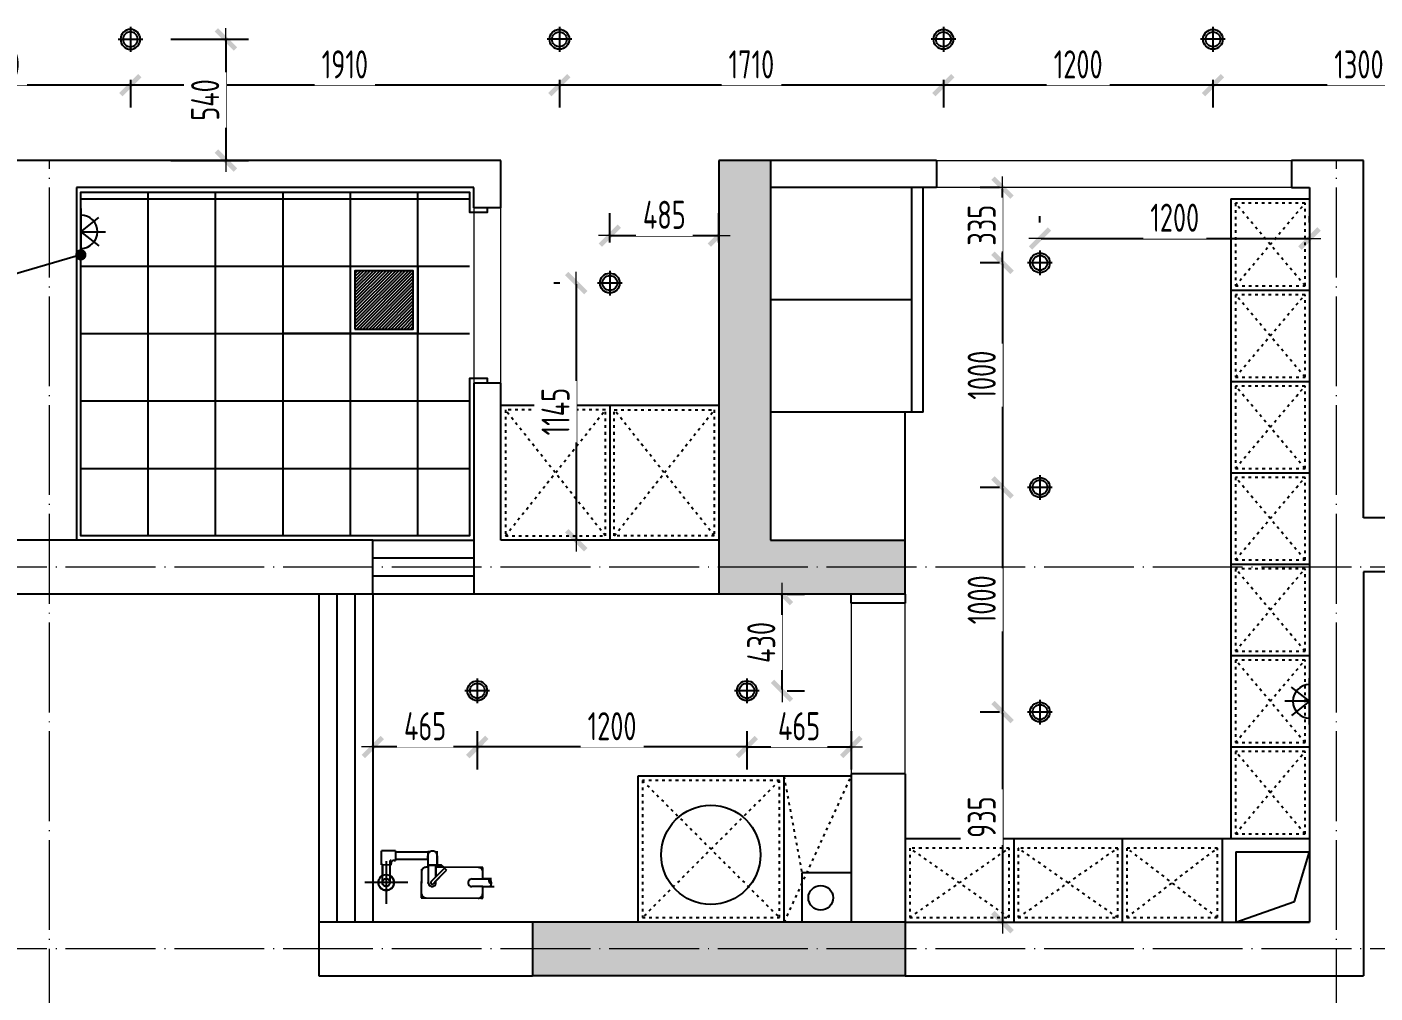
# Model space of a CAD drawing. Header units: inches. Extents: x -50945 to 250244, y -404780 to 18493.
# Drawn here: x 105218 to 111220, y -397344 to -393043 of the extents above; entities that cross this region are included whole.
import ezdxf

# ---------------------------------------------------------------- set-up
doc = ezdxf.new("R2010")
doc.units = ezdxf.units.IN
doc.header["$MEASUREMENT"] = 0
doc.linetypes.add('ACAD_ISO03W100', pattern=[30, 12, -18])
doc.linetypes.add('DOTE', pattern=[2.42, 2, -0.2, 0.02, -0.2])
for name, color, linetype in [('D-ARCHI', 250, 'Continuous'), ('EVH 立面填充', 8, 'Continuous'), ('IBS-003-建筑窗框', 3, 'Continuous'), ('IBS-182-原建筑非承重墙', 150, 'Continuous'), ('IBS-200-原建筑承重墙柱', 200, 'Continuous'), ('IBS-63-原建筑窗', 63, 'Continuous'), ('IDS-030-造型完成面(看线)', 30, 'Continuous'), ('IDS-040-固定高家具', 40, 'Continuous'), ('IFF-51-活动家具', 51, 'Continuous'), ('IRC-2-天花灯具', 2, 'Continuous'), ('IRC-30-天花轮廓线', 30, 'Continuous')]:
    doc.layers.add(name, color=color, linetype=linetype)
doc.layers.add('天棚材质标注', color=2, linetype='Continuous', lineweight=5)
doc.layers.add('门', color=65, linetype='Continuous', lineweight=13)
doc.styles.add('HBA-DIMT', font='ARCHS.SHX', dxfattribs={"width": 0.8})
doc.dimstyles.new('HBA_40', dxfattribs={"dimscale": 50, "dimtxt": 2.5, "dimasz": 0.1, "dimexe": 2, "dimexo": 2.5, "dimgap": 0.6, "dimtad": 1, "dimdec": 0, "dimrnd": 5, "dimzin": 0, "dimtxsty": 'HBA-DIMT', "dimblk": 'HBA_DIMENSION_TICK', "dimblk1": 'HBA_DIMENSION_TICK', "dimblk2": 'HBA_DIMENSION_TICK', "dimcen": 0.125, "dimclrd": 44, "dimclre": 44, "dimclrt": 2, "dimadec": 0, "dimazin": 0, "dimtfac": 1, "dimtdec": 0, "dimtix": 1, "dimtmove": 1, "dimatfit": 3, "dimldrblk": 'HBA_Leader_Dot', "dimfxl": 0, "dimtvp": 1, "dimtfill": 1, "dimtolj": 1, "dimtzin": 0, "dimarcsym": 0})

# ---------------------------------------------------------------- blocks, each defined once
blk = doc.blocks.new('11')
at = {"layer": 'IBS-182-原建筑非承重墙'}
for p, q in [((140567.3, -1080.2), (140567.1, -1131.5)), ((140567.3, -1080.2), (140567.1, -1131.5)), ((140840.5, -1081), (140567.3, -1080.2)), ((140575.7, -1080.3), (140567.3, -1080.2)), ((140820, -1080.9), (140587.7, -1080.3)), ((140820, -1080.9), (140587.7, -1080.3)), ((140996.6, -1245.4), (140997.1, -1054.1)), ((140567.1, -1131.5), (140516.4, -1131.3)), ((140535.4, -1131.4), (140527.6, -1131.4)), ((140567.1, -1131.5), (140535.4, -1131.4)), ((140567.1, -1131.5), (140535.4, -1131.4)), ((140567.2, -1100.7), (140567.1, -1131.5)), ((140567.1, -1131.5), (140614.9, -1131.6)), ((140840.5, -1081), (140820, -1080.9)), ((140840.2, -1209.1), (140840.5, -1081)), ((140840.2, -1197.1), (140840.5, -1101.4)), ((140840.2, -1209.1), (140840.5, -1101.4)), ((140840.5, -1101.4), (140840.5, -1081)), ((140528, -1165.5), (140567, -1165.6)), ((140528, -1165.5), (140567, -1165.6)), ((140567, -1165.6), (140535.3, -1165.5)), ((140567, -1165.6), (140566.9, -1196.4)), ((140567, -1165.6), (140566.9, -1216.9)), ((140567, -1165.6), (140566.9, -1196.4)), ((140614.8, -1165.8), (140567, -1165.6)), ((140787.9, -1144.5), (140727.7, -1204.5)), ((140775.4, -1157), (140727.7, -1204.5)), ((140797.1, -1153.8), (140736.8, -1213.7)), ((140736.8, -1213.7), (140775.4, -1175.4)), ((140736.8, -1213.7), (140775.4, -1175.4)), ((140775.4, -1175.4), (140775.2, -1227)), ((140775.3, -1217.4), (140775.4, -1175.4)), ((140775.4, -1175.4), (140775.3, -1217.4)), ((140775.4, -1157), (140787.9, -1144.5)), ((140775.4, -1149.1), (140775.4, -1157)), ((140775.4, -1149.1), (140775.4, -1157)), ((140775.4, -1149.1), (140775.4, -1157)), ((140809.4, -1217.5), (140809.6, -1149.2)), ((140809.4, -1227.1), (140809.6, -1149.2)), ((140809.6, -1144.6), (140809.6, -1149.2)), ((140809.6, -1149.2), (140809.6, -1144.6)), ((140901.2, -1149.5), (141092.5, -1150)), ((140979.7, -1180.1), (140979.5, -1248.1)), ((140979.8, -1149.7), (140979.6, -1227.6)), ((140979.7, -1180.1), (140979.6, -1227.6)), ((141013.9, -1149.8), (141013.7, -1227.7)), ((141013.7, -1227.7), (141013.9, -1180.2)), ((141013.7, -1227.7), (141013.9, -1180.2)), ((140566.9, -1208.4), (140566.9, -1216.9)), ((140566.9, -1216.9), (140769.8, -1217.4)), ((140566.9, -1216.9), (140587.4, -1216.9)), ((140587.4, -1216.9), (140775.3, -1217.4)), ((140587.4, -1216.9), (140740.4, -1217.3)), ((140736.8, -1213.7), (140727.7, -1204.5)), ((140727.7, -1204.5), (140736.8, -1213.7)), ((140750, -1226.9), (140736.8, -1213.7)), ((140740.4, -1217.3), (140750, -1226.9)), ((140775.2, -1227), (140750, -1226.9)), ((140750, -1226.9), (140769.8, -1227)), ((140769.8, -1217.4), (140769.6, -1288.5)), ((140769.7, -1268.6), (140769.8, -1227)), ((140769.8, -1227), (140769.7, -1268.6)), ((140812.1, -1227.1), (140769.8, -1227)), ((140775.3, -1217.4), (140775.2, -1227)), ((140775.3, -1217.4), (140775.2, -1227)), ((140775.2, -1227), (140809.4, -1227.1)), ((140809.4, -1217.5), (140819.7, -1217.5)), ((140809.4, -1217.5), (140809.4, -1227.1)), ((140812.1, -1251.7), (140812, -1268.8)), ((140812, -1285.8), (140812.1, -1251.7)), ((140812, -1285.8), (140812.1, -1251.7)), ((140812.1, -1251.7), (140812.1, -1220.6)), ((140812.1, -1251.7), (140812.1, -1220.6)), ((140812.1, -1251.7), (140812.1, -1227.1)), ((140812.1, -1251.7), (140954.9, -1251.7)), ((140954.9, -1251.7), (140953, -1251.7)), ((140954.9, -1251.7), (140953, -1251.7)), ((140954.8, -1290.4), (140954.9, -1248.1)), ((140961.8, -1248.1), (140954.9, -1248.1)), ((140954.9, -1250.9), (140954.9, -1251.7)), ((140954.9, -1250.9), (140954.9, -1251.7)), ((140975.4, -1248.1), (140975.5, -1227.6)), ((140975.5, -1234.5), (140975.4, -1248.1)), ((140979.5, -1248.1), (140975.4, -1248.1)), ((140975.4, -1248.1), (140979.5, -1248.1)), ((140975.5, -1234.5), (140975.5, -1227.6)), ((140975.5, -1227.6), (140979.6, -1227.6)), ((140975.5, -1227.6), (141017.8, -1227.7)), ((140979.6, -1227.6), (140975.5, -1227.6)), ((140975.5, -1227.6), (140975.5, -1234.5)), ((140979.5, -1248.1), (140979.6, -1227.6)), ((140979.6, -1227.6), (141013.7, -1227.7)), ((140979.6, -1227.6), (141017.8, -1227.7)), ((141013.7, -1227.7), (141017.8, -1227.7)), ((141017.8, -1227.7), (141013.7, -1227.7)), ((141017.8, -1227.7), (141013.7, -1227.7)), ((141017.8, -1234.6), (141017.7, -1290.5)), ((141017.8, -1234.6), (141017.8, -1227.7)), ((141017.8, -1234.6), (141017.8, -1227.7)), ((141017.8, -1227.7), (141017.8, -1234.6)), ((141017.8, -1234.6), (141017.8, -1227.7)), ((141017.8, -1227.7), (141017.8, -1234.6)), ((140769.7, -1268.6), (140769.6, -1288.5)), ((140803.1, -1285.8), (140812, -1285.8)), ((140954.8, -1285.8), (140803.3, -1285.8)), ((140803.3, -1285.8), (140812, -1285.8)), ((140954.8, -1290.4), (140981.7, -1290.5)), ((140981.7, -1290.5), (141017.7, -1290.5))]:
    blk.add_line(p, q, dxfattribs=at)
blk.add_circle((140996.9, -1149.8), 34.9, dxfattribs=at)
for start, end in [(0, 180), (0, 180), (180, 240.52169), (180, 240.52169), (299.17603, 0), (299.17603, 0)]:
    blk.add_arc((140996.9, -1149.8), 34.9, start, end, dxfattribs=at)
for centre, major_axis, start_param, end_param in [((140587.7, -1100.8), (-14.5, 14.5), 5.495149, 7.065946), ((140553.1, -1148.5), (-17.5, -17.5), -1.141223, -0.024085), ((140539.5, -1139.9), (-6.72, -6.72), 4.378011, 6.612288), ((140614.9, -1148.7), (-12.1, -12.1), 0.78276, 3.924353), ((140792.5, -1149.1), (-12.1, 12.1), 3.924353, 7.065946), ((140820, -1101.4), (-14.5, -14.5), 2.353557, 3.924353), ((140996.9, -1149.8), (-12.1, 12.1), 4.709751, 10.992936), ((140531.1, -1157), (-6.72, -6.72), 1.236418, 3.470695), ((140587.4, -1196.4), (-14.5, 14.5), 0.78276, 2.353557), ((140792.5, -1149.1), (-4.6, -4.6), 1.568158, 4.709751), ((140819.7, -1197), (-14.5, -14.5), 0.78276, 2.353557), ((140961.8, -1234.4), (-9.66, 9.66), 2.353557, 3.924353), ((140790.8, -1268.7), (-15, 15), 0.78276, 2.986227), ((140790.8, -1268.7), (-15, 15), 2.986227, 3.924353)]:
    blk.add_ellipse(centre, major_axis=major_axis, ratio=1, start_param=start_param, end_param=end_param, dxfattribs=at)
at = {"layer": 'IBS-182-原建筑非承重墙', "extrusion": (0, 0, -1)}
for start_param, end_param in [(5.500425, 7.071221), (5.500425, 7.071221), (7.071221, 8.642018), (7.071221, 8.642018), (3.929629, 5.500425), (3.929629, 5.500425), (2.358832, 3.929629), (2.358832, 3.929629)]:
    blk.add_ellipse((140996.9, -1149.8), major_axis=(-12.1, 12.1), ratio=1, start_param=start_param, end_param=end_param, dxfattribs=at)
blk = doc.blocks.new('A$C2C253EB8')
at = {"layer": 'IRC-2-天花灯具', "color": 250}
for p, q in [((55, 0), (55, 110)), ((0, 55), (110, 55))]:
    blk.add_line(p, q, dxfattribs=at)
at = {"layer": 'IRC-2-天花灯具', "color": 2}
blk.add_ellipse((55, 55), major_axis=(44, 0), ratio=1, start_param=1.571461413961594, end_param=7.85464672114118, dxfattribs=at)
at = {"layer": 'IRC-2-天花灯具', "color": 251}
blk.add_ellipse((55, 55), major_axis=(33, 0), ratio=1, start_param=1.570667, end_param=7.853852, dxfattribs=at)
blk = doc.blocks.new('fhty')
at = {"layer": 'IRC-2-天花灯具'}
for p, q in [((717909.6, -196859.5), (717909.6, -197065.3)), ((717909.6, -196962.4), (717990.2, -196899.6)), ((717909.6, -196962.4), (718019.2, -196962.4)), ((717909.6, -196962.4), (717990.2, -197025.2))]:
    blk.add_line(p, q, dxfattribs=at)
blk.add_arc((717909.6, -196962.4), 74.3, 270, 90, dxfattribs=at)
blk = doc.blocks.new('HBA_DIMENSION_TICK')
at = {"color": 0, "linetype": 'ByBlock'}
for p, q in [((-10, 0), (0, 0)), ((0, 0), (10, 0))]:
    blk.add_line(p, q, dxfattribs=at)
at = {"color": 50, "linetype": 'ByBlock'}
blk.add_solid([(-10, -7), (-7, -10), (7, 10), (10, 7)], dxfattribs=at)
blk = doc.blocks.new('*D954')
at = {"layer": 'Defpoints', "color": 0, "transparency": 16777216}
for p in [(110498.5, -393153.1), (111798.5, -393153.1), (110498.5, -393302.2)]:
    blk.add_point(p, dxfattribs=at)
at = {"layer": '天棚材质标注', "color": 44, "lineweight": -2, "transparency": 16777216}
for p, q in [((110498.5, -393278.1), (110498.5, -393402.2)), ((111798.5, -393278.1), (111798.5, -393402.2)), ((111793.5, -393302.2), (110503.5, -393302.2))]:
    blk.add_line(p, q, dxfattribs=at)
at = {"layer": '天棚材质标注', "color": 44, "lineweight": -2, "transparency": 16777216, "xscale": 5, "yscale": 5, "zscale": 5, "rotation": 180}
blk.add_blockref('HBA_DIMENSION_TICK', (110498.5, -393302.2), dxfattribs=at)
at = {"layer": '天棚材质标注', "color": 44, "lineweight": -2, "transparency": 16777216, "xscale": 5, "yscale": 5, "zscale": 5}
blk.add_blockref('HBA_DIMENSION_TICK', (111798.5, -393302.2), dxfattribs=at)
at = {"layer": '天棚材质标注', "color": 2, "transparency": 16777216, "insert": (111148.5, -393209.7), "char_height": 125, "attachment_point": 5, "style": 'HBA-DIMT', "bg_fill": 3, "box_fill_scale": 1.25, "bg_fill_color": 256, "bg_fill_true_color": 13158600, "bg_fill_transparency": 0}
blk.add_mtext('\\A1;1300', dxfattribs=at)
blk = doc.blocks.new('HBA_Leader_Dot')
at = {"color": 0, "linetype": 'ByBlock'}
blk.add_line((-5, 0), (-10, 0), dxfattribs=at)
at = {"color": 0, "linetype": 'ByBlock', "const_width": 5}
blk.add_lwpolyline([(-2.5, 0, 1), (2.5, 0, 1)], format="xyb", close=True, dxfattribs=at)
blk = doc.blocks.new('*D955')
at = {"layer": 'Defpoints', "color": 0, "transparency": 16777216}
for p in [(109298.5, -393153.1), (110498.5, -393153.1), (109298.5, -393302.2)]:
    blk.add_point(p, dxfattribs=at)
at = {"layer": '天棚材质标注', "color": 44, "lineweight": -2, "transparency": 16777216}
for p, q in [((109298.5, -393278.1), (109298.5, -393402.2)), ((110498.5, -393278.1), (110498.5, -393402.2)), ((110493.5, -393302.2), (109303.5, -393302.2))]:
    blk.add_line(p, q, dxfattribs=at)
at = {"layer": '天棚材质标注', "color": 44, "lineweight": -2, "transparency": 16777216, "xscale": 5, "yscale": 5, "zscale": 5, "rotation": 180}
blk.add_blockref('HBA_DIMENSION_TICK', (109298.5, -393302.2), dxfattribs=at)
at = {"layer": '天棚材质标注', "color": 44, "lineweight": -2, "transparency": 16777216, "xscale": 5, "yscale": 5, "zscale": 5}
blk.add_blockref('HBA_DIMENSION_TICK', (110498.5, -393302.2), dxfattribs=at)
at = {"layer": '天棚材质标注', "color": 2, "transparency": 16777216, "insert": (109898.5, -393209.7), "char_height": 125, "attachment_point": 5, "style": 'HBA-DIMT', "bg_fill": 3, "box_fill_scale": 1.25, "bg_fill_color": 256, "bg_fill_true_color": 13158600, "bg_fill_transparency": 0}
blk.add_mtext('\\A1;1200', dxfattribs=at)
blk = doc.blocks.new('*D938')
at = {"layer": 'Defpoints', "color": 0, "transparency": 16777216}
for p in [(107588.7, -393153.1), (109298.5, -393153.1), (107588.7, -393302.2)]:
    blk.add_point(p, dxfattribs=at)
at = {"layer": '天棚材质标注', "color": 44, "lineweight": -2, "transparency": 16777216}
for p, q in [((107588.7, -393278.1), (107588.7, -393402.2)), ((109298.5, -393278.1), (109298.5, -393402.2)), ((109293.5, -393302.2), (107593.7, -393302.2))]:
    blk.add_line(p, q, dxfattribs=at)
at = {"layer": '天棚材质标注', "color": 44, "lineweight": -2, "transparency": 16777216, "xscale": 5, "yscale": 5, "zscale": 5, "rotation": 180}
blk.add_blockref('HBA_DIMENSION_TICK', (107588.7, -393302.2), dxfattribs=at)
at = {"layer": '天棚材质标注', "color": 44, "lineweight": -2, "transparency": 16777216, "xscale": 5, "yscale": 5, "zscale": 5}
blk.add_blockref('HBA_DIMENSION_TICK', (109298.5, -393302.2), dxfattribs=at)
at = {"layer": '天棚材质标注', "color": 2, "transparency": 16777216, "insert": (108443.6, -393209.7), "char_height": 125, "attachment_point": 5, "style": 'HBA-DIMT', "bg_fill": 3, "box_fill_scale": 1.25, "bg_fill_color": 256, "bg_fill_true_color": 13158600, "bg_fill_transparency": 0}
blk.add_mtext('\\A1;1710', dxfattribs=at)
blk = doc.blocks.new('*D939')
at = {"layer": 'Defpoints', "color": 0, "transparency": 16777216}
for p in [(105678.8, -393153.1), (107588.7, -393153.1), (105678.8, -393302.2)]:
    blk.add_point(p, dxfattribs=at)
at = {"layer": '天棚材质标注', "color": 44, "lineweight": -2, "transparency": 16777216}
for p, q in [((105678.8, -393278.1), (105678.8, -393402.2)), ((107588.7, -393278.1), (107588.7, -393402.2)), ((107583.7, -393302.2), (105683.8, -393302.2))]:
    blk.add_line(p, q, dxfattribs=at)
at = {"layer": '天棚材质标注', "color": 44, "lineweight": -2, "transparency": 16777216, "xscale": 5, "yscale": 5, "zscale": 5, "rotation": 180}
blk.add_blockref('HBA_DIMENSION_TICK', (105678.8, -393302.2), dxfattribs=at)
at = {"layer": '天棚材质标注', "color": 44, "lineweight": -2, "transparency": 16777216, "xscale": 5, "yscale": 5, "zscale": 5}
blk.add_blockref('HBA_DIMENSION_TICK', (107588.7, -393302.2), dxfattribs=at)
at = {"layer": '天棚材质标注', "color": 2, "transparency": 16777216, "insert": (106633.7, -393209.7), "char_height": 125, "attachment_point": 5, "style": 'HBA-DIMT', "bg_fill": 3, "box_fill_scale": 1.25, "bg_fill_color": 256, "bg_fill_true_color": 13158600, "bg_fill_transparency": 0}
blk.add_mtext('\\A1;1910', dxfattribs=at)
blk = doc.blocks.new('*D940')
at = {"layer": 'Defpoints', "color": 0, "transparency": 16777216}
for p in [(104478.8, -393153.1), (105678.8, -393153.1), (104478.8, -393302.2)]:
    blk.add_point(p, dxfattribs=at)
at = {"layer": '天棚材质标注', "color": 44, "lineweight": -2, "transparency": 16777216}
for p, q in [((104478.8, -393278.1), (104478.8, -393402.2)), ((105678.8, -393278.1), (105678.8, -393402.2)), ((105673.8, -393302.2), (104483.8, -393302.2))]:
    blk.add_line(p, q, dxfattribs=at)
at = {"layer": '天棚材质标注', "color": 44, "lineweight": -2, "transparency": 16777216, "xscale": 5, "yscale": 5, "zscale": 5, "rotation": 180}
blk.add_blockref('HBA_DIMENSION_TICK', (104478.8, -393302.2), dxfattribs=at)
at = {"layer": '天棚材质标注', "color": 44, "lineweight": -2, "transparency": 16777216, "xscale": 5, "yscale": 5, "zscale": 5}
blk.add_blockref('HBA_DIMENSION_TICK', (105678.8, -393302.2), dxfattribs=at)
at = {"layer": '天棚材质标注', "color": 2, "transparency": 16777216, "insert": (105078.8, -393209.7), "char_height": 125, "attachment_point": 5, "style": 'HBA-DIMT', "bg_fill": 3, "box_fill_scale": 1.25, "bg_fill_color": 256, "bg_fill_true_color": 13158600, "bg_fill_transparency": 0}
blk.add_mtext('\\A1;1200', dxfattribs=at)
blk = doc.blocks.new('*D942')
at = {"layer": 'Defpoints', "color": 0, "transparency": 16777216}
for p in [(105733.8, -393098.1), (105733.8, -393638.1), (106104.2, -393638.1)]:
    blk.add_point(p, dxfattribs=at)
at = {"layer": '天棚材质标注', "color": 44, "lineweight": -2, "transparency": 16777216}
for p, q in [((105858.8, -393098.1), (106204.2, -393098.1)), ((106104.2, -393103.1), (106104.2, -393633.1)), ((105858.8, -393638.1), (106204.2, -393638.1))]:
    blk.add_line(p, q, dxfattribs=at)
at = {"layer": '天棚材质标注', "color": 44, "lineweight": -2, "transparency": 16777216, "xscale": 5, "yscale": 5, "zscale": 5}
for p, rotation in [((106104.2, -393098.1), 90), ((106104.2, -393638.1), 270)]:
    blk.add_blockref('HBA_DIMENSION_TICK', p, dxfattribs=dict(at, rotation=rotation))
at = {"layer": '天棚材质标注', "color": 2, "transparency": 16777216, "insert": (106011.7, -393368.1), "char_height": 125, "attachment_point": 5, "rotation": 90, "style": 'HBA-DIMT', "bg_fill": 3, "box_fill_scale": 1.25, "bg_fill_color": 256, "bg_fill_true_color": 13158600, "bg_fill_transparency": 0}
blk.add_mtext('\\A1;540', dxfattribs=at)
blk = doc.blocks.new('*D925')
at = {"layer": 'Defpoints', "color": 0, "transparency": 16777216}
for p in [(110928.4, -393984.7), (109728.4, -394038.1), (110928.4, -394038.1)]:
    blk.add_point(p, dxfattribs=at)
at = {"layer": '天棚材质标注', "color": 44, "lineweight": -2, "transparency": 16777216}
for p, q in [((109728.4, -393913.1), (109728.4, -393884.7)), ((110928.4, -393913.1), (110928.4, -393884.7)), ((109733.4, -393984.7), (110923.4, -393984.7))]:
    blk.add_line(p, q, dxfattribs=at)
at = {"layer": '天棚材质标注', "color": 44, "lineweight": -2, "transparency": 16777216, "xscale": 5, "yscale": 5, "zscale": 5, "rotation": 180}
blk.add_blockref('HBA_DIMENSION_TICK', (109728.4, -393984.7), dxfattribs=at)
at = {"layer": '天棚材质标注', "color": 44, "lineweight": -2, "transparency": 16777216, "xscale": 5, "yscale": 5, "zscale": 5}
blk.add_blockref('HBA_DIMENSION_TICK', (110928.4, -393984.7), dxfattribs=at)
at = {"layer": '天棚材质标注', "color": 2, "transparency": 16777216, "insert": (110328.4, -393892.2), "char_height": 125, "attachment_point": 5, "style": 'HBA-DIMT', "bg_fill": 3, "box_fill_scale": 1.25, "bg_fill_color": 256, "bg_fill_true_color": 13158600, "bg_fill_transparency": 0}
blk.add_mtext('\\A1;1200', dxfattribs=at)
blk = doc.blocks.new('*D926')
at = {"layer": 'Defpoints', "color": 0, "transparency": 16777216}
for p in [(109561.6, -393758.1), (109673.4, -393758.1), (109673.4, -394093.1)]:
    blk.add_point(p, dxfattribs=at)
at = {"layer": '天棚材质标注', "color": 44, "lineweight": -2, "transparency": 16777216}
for p, q in [((109548.4, -393758.1), (109461.6, -393758.1)), ((109561.6, -394088.1), (109561.6, -393763.1)), ((109548.4, -394093.1), (109461.6, -394093.1))]:
    blk.add_line(p, q, dxfattribs=at)
at = {"layer": '天棚材质标注', "color": 44, "lineweight": -2, "transparency": 16777216, "xscale": 5, "yscale": 5, "zscale": 5}
for p, rotation in [((109561.6, -393758.1), 90), ((109561.6, -394093.1), 270)]:
    blk.add_blockref('HBA_DIMENSION_TICK', p, dxfattribs=dict(at, rotation=rotation))
at = {"layer": '天棚材质标注', "color": 2, "transparency": 16777216, "insert": (109469.1, -393925.6), "char_height": 125, "attachment_point": 5, "rotation": 90, "style": 'HBA-DIMT', "bg_fill": 3, "box_fill_scale": 1.25, "bg_fill_color": 256, "bg_fill_true_color": 13158600, "bg_fill_transparency": 0}
blk.add_mtext('\\A1;335', dxfattribs=at)
blk = doc.blocks.new('*D927')
at = {"layer": 'Defpoints', "color": 0, "transparency": 16777216}
for p in [(109673.4, -394093.1), (109561.6, -395093.1), (109673.4, -395093.1)]:
    blk.add_point(p, dxfattribs=at)
at = {"layer": '天棚材质标注', "color": 44, "lineweight": -2, "transparency": 16777216}
for p, q in [((109548.4, -394093.1), (109461.6, -394093.1)), ((109561.6, -394098.1), (109561.6, -395088.1)), ((109548.4, -395093.1), (109461.6, -395093.1))]:
    blk.add_line(p, q, dxfattribs=at)
at = {"layer": '天棚材质标注', "color": 44, "lineweight": -2, "transparency": 16777216, "xscale": 5, "yscale": 5, "zscale": 5}
for p, rotation in [((109561.6, -394093.1), 90), ((109561.6, -395093.1), 270)]:
    blk.add_blockref('HBA_DIMENSION_TICK', p, dxfattribs=dict(at, rotation=rotation))
at = {"layer": '天棚材质标注', "color": 2, "transparency": 16777216, "insert": (109469.1, -394593.1), "char_height": 125, "attachment_point": 5, "rotation": 90, "style": 'HBA-DIMT', "bg_fill": 3, "box_fill_scale": 1.25, "bg_fill_color": 256, "bg_fill_true_color": 13158600, "bg_fill_transparency": 0}
blk.add_mtext('\\A1;1000', dxfattribs=at)
blk = doc.blocks.new('*D928')
at = {"layer": 'Defpoints', "color": 0, "transparency": 16777216}
for p in [(109673.4, -395093.1), (109561.6, -396093.1), (109673.4, -396093.1)]:
    blk.add_point(p, dxfattribs=at)
at = {"layer": '天棚材质标注', "color": 44, "lineweight": -2, "transparency": 16777216}
for p, q in [((109548.4, -395093.1), (109461.6, -395093.1)), ((109561.6, -395098.1), (109561.6, -396088.1)), ((109548.4, -396093.1), (109461.6, -396093.1))]:
    blk.add_line(p, q, dxfattribs=at)
at = {"layer": '天棚材质标注', "color": 44, "lineweight": -2, "transparency": 16777216, "xscale": 5, "yscale": 5, "zscale": 5}
for p, rotation in [((109561.6, -395093.1), 90), ((109561.6, -396093.1), 270)]:
    blk.add_blockref('HBA_DIMENSION_TICK', p, dxfattribs=dict(at, rotation=rotation))
at = {"layer": '天棚材质标注', "color": 2, "transparency": 16777216, "insert": (109469.1, -395593.1), "char_height": 125, "attachment_point": 5, "rotation": 90, "style": 'HBA-DIMT', "bg_fill": 3, "box_fill_scale": 1.25, "bg_fill_color": 256, "bg_fill_true_color": 13158600, "bg_fill_transparency": 0}
blk.add_mtext('\\A1;1000', dxfattribs=at)
blk = doc.blocks.new('*D929')
at = {"layer": 'Defpoints', "color": 0, "transparency": 16777216}
for p in [(109673.4, -396093.1), (109561.6, -397028.1), (109561.6, -397028.1)]:
    blk.add_point(p, dxfattribs=at)
at = {"layer": '天棚材质标注', "color": 44, "lineweight": -2, "transparency": 16777216}
for p, q in [((109548.4, -396093.1), (109461.6, -396093.1)), ((109561.6, -396098.1), (109561.6, -397023.1)), ((109436.6, -397028.1), (109461.6, -397028.1))]:
    blk.add_line(p, q, dxfattribs=at)
at = {"layer": '天棚材质标注', "color": 44, "lineweight": -2, "transparency": 16777216, "xscale": 5, "yscale": 5, "zscale": 5}
for p, rotation in [((109561.6, -396093.1), 90), ((109561.6, -397028.1), 270)]:
    blk.add_blockref('HBA_DIMENSION_TICK', p, dxfattribs=dict(at, rotation=rotation))
at = {"layer": '天棚材质标注', "color": 2, "transparency": 16777216, "insert": (109469.1, -396560.6), "char_height": 125, "attachment_point": 5, "rotation": 90, "style": 'HBA-DIMT', "bg_fill": 3, "box_fill_scale": 1.25, "bg_fill_color": 256, "bg_fill_true_color": 13158600, "bg_fill_transparency": 0}
blk.add_mtext('\\A1;935', dxfattribs=at)
blk = doc.blocks.new('*D969')
at = {"layer": 'Defpoints', "color": 0, "transparency": 16777216}
for p in [(108478.4, -395568.1), (108580, -395568.1), (108478.4, -395998.1)]:
    blk.add_point(p, dxfattribs=at)
at = {"layer": '天棚材质标注', "color": 44, "lineweight": -2, "transparency": 16777216}
for p, q in [((108580, -395993.1), (108580, -395573.1)), ((108603.4, -395568.1), (108680, -395568.1)), ((108603.4, -395998.1), (108680, -395998.1))]:
    blk.add_line(p, q, dxfattribs=at)
at = {"layer": '天棚材质标注', "color": 44, "lineweight": -2, "transparency": 16777216, "xscale": 5, "yscale": 5, "zscale": 5}
for p, rotation in [((108580, -395568.1), 90), ((108580, -395998.1), 270)]:
    blk.add_blockref('HBA_DIMENSION_TICK', p, dxfattribs=dict(at, rotation=rotation))
at = {"layer": '天棚材质标注', "color": 2, "transparency": 16777216, "insert": (108487.5, -395783.1), "char_height": 125, "attachment_point": 5, "rotation": 90, "style": 'HBA-DIMT', "bg_fill": 3, "box_fill_scale": 1.25, "bg_fill_color": 256, "bg_fill_true_color": 13158600, "bg_fill_transparency": 0}
blk.add_mtext('\\A1;430', dxfattribs=at)
blk = doc.blocks.new('*D970')
at = {"layer": 'Defpoints', "color": 0, "transparency": 16777216}
for p in [(108423.4, -396053.1), (108888.4, -396053.1), (108888.4, -396248.3)]:
    blk.add_point(p, dxfattribs=at)
at = {"layer": '天棚材质标注', "color": 44, "lineweight": -2, "transparency": 16777216}
for p, q in [((108423.4, -396178.1), (108423.4, -396348.3)), ((108888.4, -396178.1), (108888.4, -396348.3)), ((108428.4, -396248.3), (108883.4, -396248.3))]:
    blk.add_line(p, q, dxfattribs=at)
at = {"layer": '天棚材质标注', "color": 44, "lineweight": -2, "transparency": 16777216, "xscale": 5, "yscale": 5, "zscale": 5, "rotation": 180}
blk.add_blockref('HBA_DIMENSION_TICK', (108423.4, -396248.3), dxfattribs=at)
at = {"layer": '天棚材质标注', "color": 44, "lineweight": -2, "transparency": 16777216, "xscale": 5, "yscale": 5, "zscale": 5}
blk.add_blockref('HBA_DIMENSION_TICK', (108888.4, -396248.3), dxfattribs=at)
at = {"layer": '天棚材质标注', "color": 2, "transparency": 16777216, "insert": (108655.9, -396155.8), "char_height": 125, "attachment_point": 5, "style": 'HBA-DIMT', "bg_fill": 3, "box_fill_scale": 1.25, "bg_fill_color": 256, "bg_fill_true_color": 13158600, "bg_fill_transparency": 0}
blk.add_mtext('\\A1;465', dxfattribs=at)
blk = doc.blocks.new('*D971')
at = {"layer": 'Defpoints', "color": 0, "transparency": 16777216}
for p in [(107223.4, -396053.1), (108423.4, -396053.1), (107223.4, -396248.3)]:
    blk.add_point(p, dxfattribs=at)
at = {"layer": '天棚材质标注', "color": 44, "lineweight": -2, "transparency": 16777216}
for p, q in [((107223.4, -396178.1), (107223.4, -396348.3)), ((108423.4, -396178.1), (108423.4, -396348.3)), ((108418.4, -396248.3), (107228.4, -396248.3))]:
    blk.add_line(p, q, dxfattribs=at)
at = {"layer": '天棚材质标注', "color": 44, "lineweight": -2, "transparency": 16777216, "xscale": 5, "yscale": 5, "zscale": 5, "rotation": 180}
blk.add_blockref('HBA_DIMENSION_TICK', (107223.4, -396248.3), dxfattribs=at)
at = {"layer": '天棚材质标注', "color": 44, "lineweight": -2, "transparency": 16777216, "xscale": 5, "yscale": 5, "zscale": 5}
blk.add_blockref('HBA_DIMENSION_TICK', (108423.4, -396248.3), dxfattribs=at)
at = {"layer": '天棚材质标注', "color": 2, "transparency": 16777216, "insert": (107823.4, -396155.8), "char_height": 125, "attachment_point": 5, "style": 'HBA-DIMT', "bg_fill": 3, "box_fill_scale": 1.25, "bg_fill_color": 256, "bg_fill_true_color": 13158600, "bg_fill_transparency": 0}
blk.add_mtext('\\A1;1200', dxfattribs=at)
blk = doc.blocks.new('*D972')
at = {"layer": 'Defpoints', "color": 0, "transparency": 16777216}
for p in [(107223.4, -396053.1), (106758.4, -396168.4), (106758.4, -396248.3)]:
    blk.add_point(p, dxfattribs=at)
at = {"layer": '天棚材质标注', "color": 44, "lineweight": -2, "transparency": 16777216}
for p, q in [((107223.4, -396178.1), (107223.4, -396348.3)), ((106758.4, -396293.4), (106758.4, -396348.3)), ((107218.4, -396248.3), (106763.4, -396248.3))]:
    blk.add_line(p, q, dxfattribs=at)
at = {"layer": '天棚材质标注', "color": 44, "lineweight": -2, "transparency": 16777216, "xscale": 5, "yscale": 5, "zscale": 5, "rotation": 180}
blk.add_blockref('HBA_DIMENSION_TICK', (106758.4, -396248.3), dxfattribs=at)
at = {"layer": '天棚材质标注', "color": 44, "lineweight": -2, "transparency": 16777216, "xscale": 5, "yscale": 5, "zscale": 5}
blk.add_blockref('HBA_DIMENSION_TICK', (107223.4, -396248.3), dxfattribs=at)
at = {"layer": '天棚材质标注', "color": 2, "transparency": 16777216, "insert": (106990.9, -396155.8), "char_height": 125, "attachment_point": 5, "style": 'HBA-DIMT', "bg_fill": 3, "box_fill_scale": 1.25, "bg_fill_color": 256, "bg_fill_true_color": 13158600, "bg_fill_transparency": 0}
blk.add_mtext('\\A1;465', dxfattribs=at)
blk = doc.blocks.new('*D932')
at = {"layer": 'Defpoints', "color": 0, "transparency": 16777216}
for p in [(108298.4, -393971.9), (107813.4, -394128.1), (108298.4, -394128.1)]:
    blk.add_point(p, dxfattribs=at)
at = {"layer": '天棚材质标注', "color": 44, "lineweight": -2, "transparency": 16777216}
for p, q in [((107813.4, -394003.1), (107813.4, -393871.9)), ((108298.4, -394003.1), (108298.4, -393871.9)), ((107818.4, -393971.9), (108293.4, -393971.9))]:
    blk.add_line(p, q, dxfattribs=at)
at = {"layer": '天棚材质标注', "color": 44, "lineweight": -2, "transparency": 16777216, "xscale": 5, "yscale": 5, "zscale": 5, "rotation": 180}
blk.add_blockref('HBA_DIMENSION_TICK', (107813.4, -393971.9), dxfattribs=at)
at = {"layer": '天棚材质标注', "color": 44, "lineweight": -2, "transparency": 16777216, "xscale": 5, "yscale": 5, "zscale": 5}
blk.add_blockref('HBA_DIMENSION_TICK', (108298.4, -393971.9), dxfattribs=at)
at = {"layer": '天棚材质标注', "color": 2, "transparency": 16777216, "insert": (108055.9, -393879.4), "char_height": 125, "attachment_point": 5, "style": 'HBA-DIMT', "bg_fill": 3, "box_fill_scale": 1.25, "bg_fill_color": 256, "bg_fill_true_color": 13158600, "bg_fill_transparency": 0}
blk.add_mtext('\\A1;485', dxfattribs=at)
blk = doc.blocks.new('*D896')
at = {"layer": 'Defpoints', "color": 0, "transparency": 16777216}
for p in [(107715.4, -394183.1), (107664.1, -395328.1), (107715.4, -395328.1)]:
    blk.add_point(p, dxfattribs=at)
at = {"layer": '天棚材质标注', "color": 44, "lineweight": -2, "transparency": 16777216}
for p, q in [((107590.4, -394183.1), (107564.1, -394183.1)), ((107664.1, -394188.1), (107664.1, -395323.1)), ((107590.4, -395328.1), (107564.1, -395328.1))]:
    blk.add_line(p, q, dxfattribs=at)
at = {"layer": '天棚材质标注', "color": 44, "lineweight": -2, "transparency": 16777216, "xscale": 5, "yscale": 5, "zscale": 5}
for p, rotation in [((107664.1, -394183.1), 90), ((107664.1, -395328.1), 270)]:
    blk.add_blockref('HBA_DIMENSION_TICK', p, dxfattribs=dict(at, rotation=rotation))
at = {"layer": '天棚材质标注', "color": 2, "transparency": 16777216, "insert": (107571.6, -394755.6), "char_height": 125, "attachment_point": 5, "rotation": 90, "style": 'HBA-DIMT', "bg_fill": 3, "box_fill_scale": 1.25, "bg_fill_color": 256, "bg_fill_true_color": 13158600, "bg_fill_transparency": 0}
blk.add_mtext('\\A1;1145', dxfattribs=at)

msp = doc.modelspace()

# ---------------------------------------------------------------- hatches: boundary and pattern name
at = {"layer": 'EVH 立面填充'}
h = msp.add_hatch(color=256, dxfattribs=at)
h.dxf.hatch_style = 1
h.paths.add_polyline_path([(109128.37, -395568.07), (109128.37, -395328.07), (108528.37, -395328.07), (108528.37, -393638.07), (108298.37, -393638.07), (108298.37, -395568.07)])
h = msp.add_hatch(color=256, dxfattribs=at)
h.dxf.hatch_style = 1
h.paths.add_polyline_path([(107468.37, -397027.24), (107468.37, -397265.57), (109128.37, -397265.57), (109128.37, -397027.24)])
at = {"layer": 'IRC-2-天花灯具'}
h = msp.add_hatch(dxfattribs=at)
h.set_pattern_fill('ANSI31', color=256, scale=80)
h.set_pattern_definition([(45, (12889.72, -378341.285), (-7.0710678, 7.0710678), [])])
h.paths.add_polyline_path([(106678.37, -394388.07), (106938.37, -394388.07), (106938.37, -394128.07), (106678.37, -394128.07)])

# ---------------------------------------------------------------- linework, layer by layer
at = {"layer": 'D-ARCHI', "color": 251, "linetype": 'DOTE', "lineweight": 5, "ltscale": 200}
for p, q in [((105318.37, -399966.4), (105318.37, -393638.07)), ((111048.37, -399966.4), (111048.37, -393638.07)), ((116438.67, -395448.07), (96111.41, -395448.07)), ((116438.67, -397146.4), (96111.41, -397146.4))]:
    msp.add_line(p, q, dxfattribs=at)
at = {"layer": 'IBS-003-建筑窗框', "color": 251, "ltscale": 10}
for p, q in [((106758.37, -395328.07), (107208.37, -395328.07)), ((106518.37, -395568.07), (106518.37, -397028.07)), ((107208.37, -395568.07), (106758.37, -395568.07)), ((106758.37, -395568.07), (106758.37, -397028.07))]:
    msp.add_line(p, q, dxfattribs=at)
at = {"layer": 'IBS-182-原建筑非承重墙'}
for p, q in [((107328.37, -393638.07), (103678.37, -393638.07)), ((107328.37, -393848.07), (107328.37, -393638.07)), ((109268.37, -393638.07), (108528.37, -393638.07)), ((109268.37, -393638.07), (109268.37, -393758.07)), ((111168.37, -393638.07), (110848.37, -393638.07)), ((110848.37, -393638.07), (110848.37, -393758.07)), ((111168.37, -395228.07), (111168.37, -393638.07)), ((107208.37, -393758.07), (105438.37, -393758.07)), ((105438.37, -393758.07), (105438.37, -395328.07)), ((107208.37, -393848.07), (107208.37, -393758.07)), ((109268.37, -393758.07), (108528.37, -393758.07)), ((110848.37, -393758.07), (110928.37, -393758.07)), ((110928.37, -393758.07), (110928.37, -397028.07)), ((107328.37, -393848.07), (107208.37, -393848.07)), ((107328.37, -394628.07), (107208.37, -394628.07)), ((107208.37, -394628.07), (107208.37, -395568.07)), ((107328.37, -395328.07), (107328.37, -394628.07)), ((111268.37, -395228.07), (111168.37, -395228.07)), ((105438.37, -395328.07), (104058.37, -395328.07)), ((106758.37, -395328.07), (105438.37, -395328.07)), ((106758.37, -395568.07), (106758.37, -395328.07)), ((108298.37, -395328.07), (107328.37, -395328.07)), ((111268.37, -395468.07), (111168.37, -395468.07)), ((111168.37, -395468.07), (111168.37, -397266.4)), ((106518.37, -395568.07), (104058.37, -395568.07)), ((106758.37, -395568.07), (106518.37, -395568.07)), ((108298.37, -395568.07), (107208.37, -395568.07)), ((108888.37, -395608.07), (108888.37, -395568.07)), ((109128.37, -395568.07), (109128.37, -395608.07)), ((109128.37, -395608.07), (108888.37, -395608.07)), ((109128.37, -396368.07), (108888.37, -396368.07)), ((108888.37, -396368.07), (108888.37, -397028.07)), ((109128.37, -396368.07), (109128.37, -397028.07)), ((110540.13, -396655.08), (110540.13, -397028.07)), ((110540.13, -396655.08), (110928.37, -396655.08)), ((110600.13, -396715.08), (110600.13, -397028.07)), ((110600.13, -396715.08), (110928.37, -396715.08)), ((110861.84, -396935.49), (110928.37, -396715.08)), ((108668.37, -396808.07), (108668.37, -397028.07)), ((108888.37, -396808.07), (108668.37, -396808.07)), ((110600.13, -397028.07), (110861.84, -396935.49)), ((107468.37, -397028.07), (106518.37, -397028.07)), ((106518.37, -397028.07), (106518.37, -397266.4)), ((109128.37, -397028.07), (110928.37, -397028.07)), ((110928.37, -397028.07), (110600.13, -397028.07)), ((106518.37, -397266.4), (107468.37, -397266.4)), ((109128.37, -397266.4), (111168.37, -397266.4))]:
    msp.add_line(p, q, dxfattribs=at)
msp.add_circle((108752.41, -396919.64), 55, dxfattribs=at)
at = {"layer": 'IBS-200-原建筑承重墙柱', "ltscale": 0.02}
for p, q in [((108298.37, -393638.07), (108298.37, -395568.07)), ((108528.37, -393638.07), (108298.37, -393638.07)), ((108528.37, -393638.07), (108528.37, -395328.07)), ((108528.37, -395328.07), (109128.37, -395328.07)), ((109128.37, -395568.07), (109128.37, -395328.07)), ((109128.37, -395568.07), (108298.37, -395568.07)), ((109128.37, -397028.07), (107468.37, -397028.07)), ((107468.37, -397028.07), (107468.37, -397266.4)), ((109128.37, -397028.07), (109128.37, -397266.4)), ((109128.37, -397266.4), (107468.37, -397266.4))]:
    msp.add_line(p, q, dxfattribs=at)
at = {"layer": 'IBS-63-原建筑窗'}
for p, q in [((107208.37, -395408.07), (106758.37, -395408.07)), ((107208.37, -395488.07), (106758.37, -395488.07)), ((106598.37, -395568.07), (106598.37, -397028.07)), ((106678.37, -395568.07), (106678.37, -397028.07))]:
    msp.add_line(p, q, dxfattribs=at)
at = {"layer": 'IDS-030-造型完成面(看线)'}
msp.add_lwpolyline([(107268.37, -394628.07), (107268.37, -394608.07), (107188.37, -394608.07), (107188.37, -395308.07), (105458.37, -395308.07), (105458.37, -393778.07), (107188.37, -393778.07), (107188.37, -393868.07), (107268.37, -393868.07), (107268.37, -393848.07)], dxfattribs=at)
at = {"layer": 'IDS-040-固定高家具'}
for p, q in [((110578.37, -393808.07), (110578.37, -396655.08)), ((110578.37, -393808.07), (110928.37, -393808.07)), ((110578.37, -394214.79), (110928.37, -394214.79)), ((110578.37, -394621.5), (110928.37, -394621.5)), ((108298.37, -394728.07), (107328.37, -394728.07)), ((107813.37, -394728.07), (107813.37, -395328.07)), ((110578.37, -395028.22), (110928.37, -395028.22)), ((110578.37, -395434.93), (110928.37, -395434.93)), ((110578.37, -395841.65), (110928.37, -395841.65)), ((110578.37, -396248.37), (110928.37, -396248.37)), ((108888.37, -396378.07), (107938.37, -396378.07)), ((107938.37, -396378.07), (107938.37, -397028.07)), ((108588.37, -396378.07), (108588.37, -397028.07)), ((109128.37, -396655.08), (110540.13, -396655.08)), ((109611.7, -396655.08), (109611.7, -397028.07)), ((110095.04, -396655.08), (110095.04, -397028.07))]:
    msp.add_line(p, q, dxfattribs=at)
at = {"layer": 'IDS-040-固定高家具', "linetype": 'ACAD_ISO03W100'}
for p, q in [((110598.37, -394194.79), (110908.37, -393828.07)), ((110908.37, -394194.79), (110598.37, -393828.07)), ((110598.37, -394601.5), (110908.37, -394234.79)), ((110908.37, -394601.5), (110598.37, -394234.79)), ((110598.37, -395008.22), (110908.37, -394641.5)), ((110908.37, -395008.22), (110598.37, -394641.5)), ((107348.37, -395308.07), (107793.37, -394748.07)), ((107793.37, -395308.07), (107348.37, -394748.07)), ((108278.37, -395308.07), (107833.37, -394748.07)), ((107833.37, -395308.07), (108278.37, -394748.07)), ((110598.37, -395414.93), (110908.37, -395048.22)), ((110908.37, -395414.93), (110598.37, -395048.22)), ((110598.37, -395821.65), (110908.37, -395454.93)), ((110908.37, -395821.65), (110598.37, -395454.93)), ((110598.37, -396228.37), (110908.37, -395861.65)), ((110908.37, -396228.37), (110598.37, -395861.65)), ((110598.37, -396635.08), (110908.37, -396268.37)), ((110908.37, -396635.08), (110598.37, -396268.37)), ((108568.37, -396398.07), (107958.37, -397008.07)), ((107958.37, -396398.07), (108568.37, -397008.07)), ((108588.37, -396378.07), (108668.37, -396808.07)), ((108590.16, -397028.07), (108888.37, -396378.07)), ((109148.37, -397008.07), (109591.7, -396698.07)), ((109591.7, -397008.07), (109148.37, -396698.07)), ((109631.7, -397008.07), (110075.04, -396698.07)), ((110075.04, -397008.07), (109631.7, -396698.07)), ((110115.04, -397008.07), (110518.71, -396698.07)), ((110518.71, -397008.07), (110115.04, -396698.07))]:
    msp.add_line(p, q, dxfattribs=at)
for points in [[(110598.37, -394194.79), (110908.37, -394194.79), (110908.37, -393828.07), (110598.37, -393828.07)], [(110598.37, -394601.5), (110908.37, -394601.5), (110908.37, -394234.79), (110598.37, -394234.79)], [(110598.37, -395008.22), (110908.37, -395008.22), (110908.37, -394641.5), (110598.37, -394641.5)], [(107348.37, -395308.07), (107793.37, -395308.07), (107793.37, -394748.07), (107348.37, -394748.07)], [(108278.37, -395308.07), (107833.37, -395308.07), (107833.37, -394748.07), (108278.37, -394748.07)], [(110598.37, -395414.93), (110908.37, -395414.93), (110908.37, -395048.22), (110598.37, -395048.22)], [(110598.37, -395821.65), (110908.37, -395821.65), (110908.37, -395454.93), (110598.37, -395454.93)], [(110598.37, -396228.37), (110908.37, -396228.37), (110908.37, -395861.65), (110598.37, -395861.65)], [(110598.37, -396635.08), (110908.37, -396635.08), (110908.37, -396268.37), (110598.37, -396268.37)], [(107958.37, -397008.07), (108568.37, -397008.07), (108568.37, -396398.07), (107958.37, -396398.07)], [(109148.37, -397008.07), (109591.7, -397008.07), (109591.7, -396698.07), (109148.37, -396698.07)], [(109631.7, -397008.07), (110075.04, -397008.07), (110075.04, -396698.07), (109631.7, -396698.07)], [(110115.04, -397008.07), (110518.71, -397008.07), (110518.71, -396698.07), (110115.04, -396698.07)]]:
    msp.add_lwpolyline(points, close=True, dxfattribs=at)
at = {"layer": 'IDS-040-固定高家具'}
msp.add_circle((108263.37, -396728.07), 220.91, dxfattribs=at)
at = {"layer": 'IFF-51-活动家具'}
for p, q in [((109158.37, -394758.07), (109158.37, -393758.07)), ((109208.37, -394758.07), (109208.37, -393758.07)), ((109158.37, -394258.07), (108528.37, -394258.07)), ((109208.37, -394758.07), (108528.37, -394758.07)), ((109128.37, -395328.07), (109128.37, -394758.07))]:
    msp.add_line(p, q, dxfattribs=at)
at = {"layer": 'IRC-2-天花灯具'}
msp.add_line((106658.37, -394408.07), (106658.37, -394108.07), dxfattribs=at)
for points in [[(106958.37, -394108.07), (106958.37, -394408.07), (106358.37, -394408.07), (106358.37, -394108.07)], [(106678.37, -394388.07), (106938.37, -394388.07), (106938.37, -394128.07), (106678.37, -394128.07)]]:
    msp.add_lwpolyline(points, close=True, dxfattribs=at)
at = {"layer": 'IRC-30-天花轮廓线'}
for p, q in [((105458.37, -393808.07), (107188.37, -393808.07)), ((105758.37, -395308.07), (105758.37, -393778.07)), ((106058.37, -395308.07), (106058.37, -393778.07)), ((106358.37, -394108.07), (106358.37, -393778.07)), ((106658.37, -394108.07), (106658.37, -393778.07)), ((106958.37, -395308.07), (106958.37, -393778.07)), ((105458.37, -394108.07), (106358.37, -394108.07)), ((106958.37, -394108.07), (107188.37, -394108.07)), ((105458.37, -394408.07), (107188.37, -394408.07)), ((106358.37, -395308.07), (106358.37, -394388.07)), ((106658.37, -395308.07), (106658.37, -394388.07)), ((105458.37, -394708.07), (107188.37, -394708.07)), ((105458.37, -395008.07), (107188.37, -395008.07))]:
    msp.add_line(p, q, dxfattribs=at)
at = {"layer": '门', "color": 8, "lineweight": 5}
msp.add_line((109128.37, -396368.07), (108888.37, -396368.07), dxfattribs=at)
for points in [[(109268.37, -393638.07), (110848.37, -393638.07), (110848.37, -393758.07), (109268.37, -393758.07)], [(107208.37, -394628.07), (107328.37, -394628.07), (107328.37, -393848.07), (107208.37, -393848.07)], [(108888.37, -396368.07), (109128.37, -396368.07), (109128.37, -395608.07), (108888.37, -395608.07)]]:
    msp.add_lwpolyline(points, close=True, dxfattribs=at)

# ---------------------------------------------------------------- block references
at = {"layer": 'IBS-182-原建筑非承重墙', "rotation": 180}
msp.add_blockref('11', (247814.6, -398001.3), dxfattribs=at)
at = {"layer": 'IRC-2-天花灯具', "xscale": -1, "rotation": 180}
msp.add_blockref('A$C2C253EB8', (105623.82, -393043.07), dxfattribs=at)
at = {"layer": 'IRC-2-天花灯具', "rotation": 180}
for name, p in [('A$C2C253EB8', (107643.67, -393043.07)), ('A$C2C253EB8', (109353.52, -393043.07)), ('A$C2C253EB8', (110553.52, -393043.07)), ('A$C2C253EB8', (109783.37, -394038.07)), ('A$C2C253EB8', (107868.37, -394128.07)), ('A$C2C253EB8', (109783.37, -395038.07)), ('A$C2C253EB8', (107278.37, -395943.07)), ('A$C2C253EB8', (108478.37, -395943.07)), ('fhty', (828838.01, -593007.44)), ('A$C2C253EB8', (109783.37, -396038.07))]:
    msp.add_blockref(name, p, dxfattribs=at)
at = {"layer": 'IRC-2-天花灯具'}
msp.add_blockref('fhty', (-612451.27, -196992.26), dxfattribs=at)

# ---------------------------------------------------------------- leaders
at = {"layer": '天棚材质标注', "color": 6}
msp.add_leader([(105458.37, -394057.6), (94505.65, -397222.04), (92268.4, -397222.04)], dimstyle='HBA_40', override={"dimgap": 0.6, "dimtad": 0}, dxfattribs=at)

# ---------------------------------------------------------------- next in the draw order: dimensions: what is measured, and where the dimension line sits
for base, p1, p2, picture, middle in [((110498.52, -393302.21), (111798.52, -393153.07), (110498.52, -393153.07), '*D954', (111148.52, -393209.71)), ((108298.37, -393971.89), (107813.37, -394128.07), (108298.37, -394128.07), '*D932', (108055.87, -393879.39)), ((110928.37, -393984.68), (109728.37, -394038.07), (110928.37, -394038.07), '*D925', (110328.37, -393892.18))]:
    dim = msp.add_linear_dim(base=base, p1=p1, p2=p2, dimstyle='HBA_40', dxfattribs=at)
    dim.commit()
    dim.dimension.update_dxf_attribs({"geometry": picture, "text_midpoint": middle})
for base, p1, p2, picture, middle in [((107664.09, -395328.07), (107715.45, -394183.07), (107715.45, -395328.07), '*D896', (107571.59, -394755.57)), ((108579.95, -395568.07), (108478.37, -395998.07), (108478.37, -395568.07), '*D969', (108487.45, -395783.07))]:
    dim = msp.add_linear_dim(base=base, p1=p1, p2=p2, angle=90, dimstyle='HBA_40', dxfattribs=at)
    dim.commit()
    dim.dimension.update_dxf_attribs({"geometry": picture, "text_midpoint": middle})

# ---------------------------------------------------------------- next in the draw order: dimensions: what is measured, and where the dimension line sits
for base, p1, p2, picture, middle in [((109298.52, -393302.21), (110498.52, -393153.07), (109298.52, -393153.07), '*D955', (109898.52, -393209.71)), ((108888.37, -396248.27), (108423.37, -396053.07), (108888.37, -396053.07), '*D970', (108655.87, -396155.77))]:
    dim = msp.add_linear_dim(base=base, p1=p1, p2=p2, dimstyle='HBA_40', dxfattribs=at)
    dim.commit()
    dim.dimension.update_dxf_attribs({"geometry": picture, "text_midpoint": middle})
dim = msp.add_linear_dim(base=(109561.6, -393758.07), p1=(109673.37, -394093.07), p2=(109673.37, -393758.07), angle=90, dimstyle='HBA_40', dxfattribs=at)
dim.commit()
dim.dimension.update_dxf_attribs({"geometry": '*D926', "text_midpoint": (109469.1, -393925.57)})

# ---------------------------------------------------------------- next in the draw order: dimensions: what is measured, and where the dimension line sits
for base, p1, p2, picture, middle in [((107588.67, -393302.21), (109298.52, -393153.07), (107588.67, -393153.07), '*D938', (108443.6, -393209.71)), ((107223.37, -396248.27), (108423.37, -396053.07), (107223.37, -396053.07), '*D971', (107823.37, -396155.77))]:
    dim = msp.add_linear_dim(base=base, p1=p1, p2=p2, dimstyle='HBA_40', dxfattribs=at)
    dim.commit()
    dim.dimension.update_dxf_attribs({"geometry": picture, "text_midpoint": middle})
dim = msp.add_linear_dim(base=(109561.6, -395093.07), p1=(109673.37, -394093.07), p2=(109673.37, -395093.07), angle=90, dimstyle='HBA_40', dxfattribs=at)
dim.commit()
dim.dimension.update_dxf_attribs({"geometry": '*D927', "text_midpoint": (109469.1, -394593.07)})

# ---------------------------------------------------------------- next in the draw order: dimensions: what is measured, and where the dimension line sits
for base, p1, p2, picture, middle in [((105678.82, -393302.21), (107588.67, -393153.07), (105678.82, -393153.07), '*D939', (106633.75, -393209.71)), ((106758.37, -396248.27), (107223.37, -396053.07), (106758.37, -396168.42), '*D972', (106990.87, -396155.77))]:
    dim = msp.add_linear_dim(base=base, p1=p1, p2=p2, dimstyle='HBA_40', dxfattribs=at)
    dim.commit()
    dim.dimension.update_dxf_attribs({"geometry": picture, "text_midpoint": middle})
dim = msp.add_linear_dim(base=(109561.6, -396093.07), p1=(109673.37, -395093.07), p2=(109673.37, -396093.07), angle=90, dimstyle='HBA_40', dxfattribs=at)
dim.commit()
dim.dimension.update_dxf_attribs({"geometry": '*D928', "text_midpoint": (109469.1, -395593.07)})

# ---------------------------------------------------------------- next in the draw order: dimensions: what is measured, and where the dimension line sits
dim = msp.add_linear_dim(base=(104478.82, -393302.21), p1=(105678.82, -393153.07), p2=(104478.82, -393153.07), dimstyle='HBA_40', dxfattribs=at)
dim.commit()
dim.dimension.update_dxf_attribs({"geometry": '*D940', "text_midpoint": (105078.82, -393209.71)})
dim = msp.add_linear_dim(base=(109561.6, -397028.07), p1=(109673.37, -396093.07), p2=(109561.6, -397028.07), angle=90, dimstyle='HBA_40', dxfattribs=at)
dim.commit()
dim.dimension.update_dxf_attribs({"geometry": '*D929', "text_midpoint": (109469.1, -396560.57)})

# ---------------------------------------------------------------- next in the draw order: dimensions: what is measured, and where the dimension line sits
dim = msp.add_linear_dim(base=(106104.23, -393638.07), p1=(105733.82, -393098.07), p2=(105733.82, -393638.07), angle=90, dimstyle='HBA_40', dxfattribs=at)
dim.commit()
dim.dimension.update_dxf_attribs({"geometry": '*D942', "text_midpoint": (106011.73, -393368.07)})

doc.saveas('drawing.dxf')
